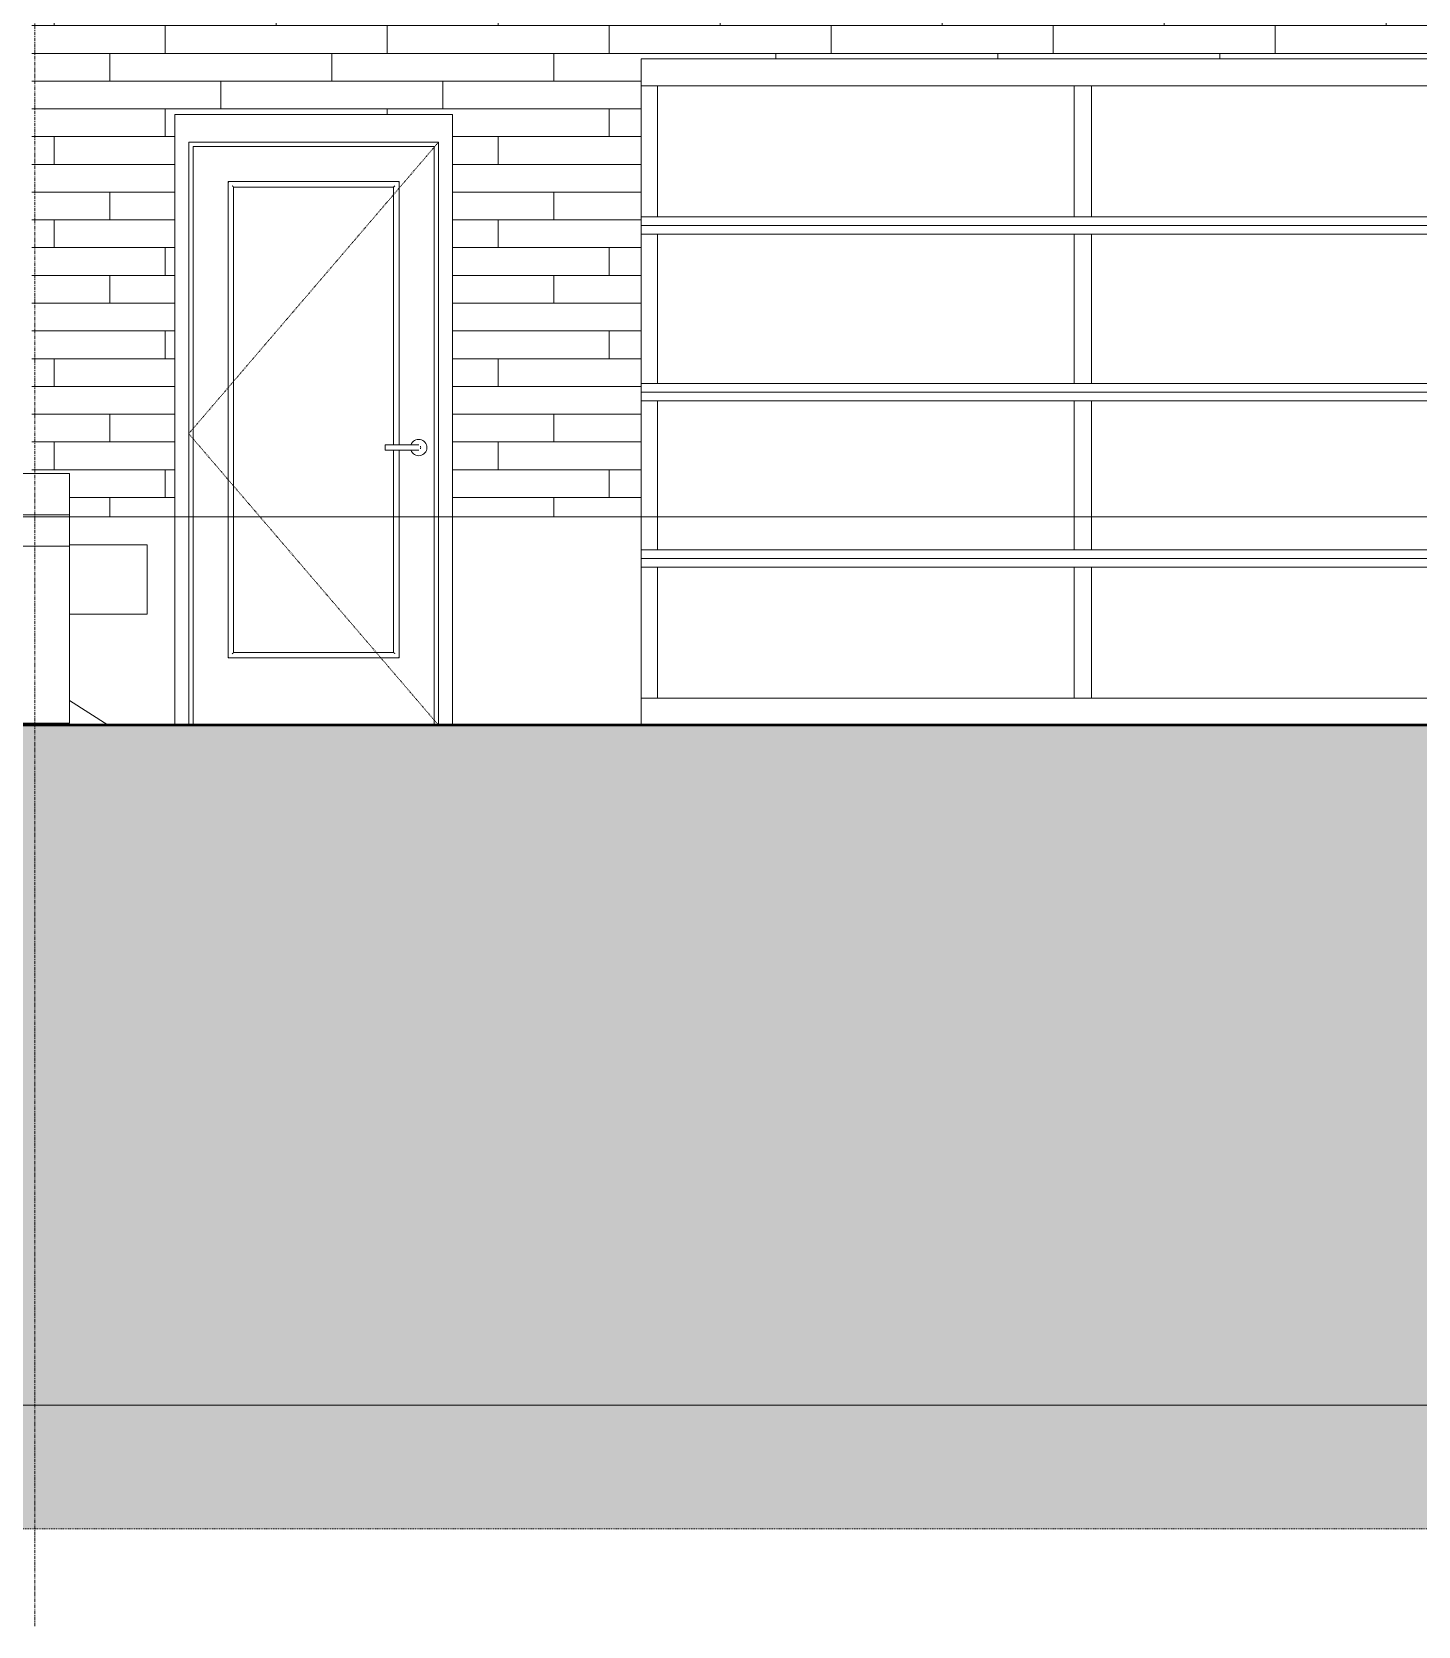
# Model space of a CAD drawing. Header units: inches. Extents: x 1747 to 7619, y -160 to 618.
# Drawn here: x 5356.6 to 5556.5, y -159.8 to 69.9 of the extents above; entities that cross this region are included whole.
import ezdxf

# ---------------------------------------------------------------- set-up
doc = ezdxf.new("R2010")
doc.units = ezdxf.units.IN
doc.header["$MEASUREMENT"] = 0
for name, pattern in [('Aligning Line 1_8_', [0.25, 0.125, -0.125]), ('Dash 1_16_', [0.12499999999999999, 0.06249999999999999, -0.06249999999999999]), ('Grid Line 1_2_', [0.8749999999999999, 0.4999999999999999, -0.125, 0.125, -0.125])]:
    doc.linetypes.add(name, pattern=pattern)
for name, color, linetype, lineweight in [('0-4', 10, 'Continuous', 5), ('A-DOOR', 31, 'Continuous', 13), ('A-DOOR-1', 31, 'Dash 1_16_', 9), ('A-DOOR-2', 31, 'Continuous', 9), ('A-DOOR-FRAM', 31, 'Continuous', 9), ('A-FLOR', 192, 'Continuous', 13), ('A-FLOR-LEVL-1', 51, 'Grid Line 1_2_', 9), ('A-WALL', 113, 'Continuous', 13), ('A-WALL-PATT-1', 111, 'Continuous', 9), ('C-TOPO', 7, 'Continuous', 9), ('C-TOPO-1', 250, 'Continuous', 50), ('E-LITE-EQPM', 33, 'Continuous', 9), ('G-ANNO-SYMB', 111, 'Aligning Line 1_8_', 9), ('G-ANNO-SYMB-2', 147, 'Aligning Line 1_8_', 9), ('S-FNDN', 32, 'Continuous', 13), ('S-GRID-1', 1, 'Grid Line 1_2_', 9)]:
    doc.layers.add(name, color=color, linetype=linetype, lineweight=lineweight)

# ---------------------------------------------------------------- blocks, each defined once
blk = doc.blocks.new('CTR - 2nd Phase_rvt-2-BUILDING ELEVATION - NORTH')
at = {"layer": 'A-FLOR-LEVL-1'}
for p, q in [((-12558.48130051897, 0), (-9609.49031868943, 0)), ((-12558.48130051897, -30), (-9609.49031868943, -30)), ((-12558.48130051897, -128), (-9609.49031868943, -128))]:
    blk.add_line(p, q, dxfattribs=at)
blk = doc.blocks.new('CTR  - Topography_rvt-2-BUILDING ELEVATION - NORTH')
at = {"layer": 'C-TOPO'}
h = blk.add_hatch(dxfattribs=at)
h.set_pattern_fill('FP_44', color=256, style=0, pattern_type=2)
h.set_pattern_definition([(0, (12, 0), (24, 24), [24, -24]), (0, (12, 9), (24, 24), [24, -24]), (0, (12, 18), (24, 24), [24, -24]), (90, (15, 21), (-24, 24), [24, -24]), (90, (24, 21), (-24, 24), [24, -24]), (90, (33, 21), (-24, 24), [24, -24])])
h.paths.add_polyline_path([(-11081.58449779738, -145.9079970698573), (-9706.160706436009, -145.9079970698573), (-9706.160706436009, 4.736169178929116), (-9718.023401593191, 4.577014682502976), (-9757.957876130073, 2.291133192276788), (-9768.942452025285, 2.196965618348372), (-9792.274206436008, 0.09335960926193819), (-9800.810288611367, -1.142004064509251), (-9823.145366759049, -1.142004064514367), (-9826.283827800731, -1.517580826568292), (-9893.344252188172, -4.301857918633117), (-9896.520871825944, -5.013830954274794), (-9915.253331974283, -12.60905296567205), (-9950.417943576294, -20.49046721243974), (-9956.60994335542, -23.00106179769477), (-10060.09511346826, -17.5886446050124), (-10091.20641776954, -21.29239574453663), (-10136.72820643601, -22.07187798353402), (-10165.21549019286, -22.67245243392597), (-10281.96487933466, -24.60088612905588), (-10370.75591958813, -26.58891613290211), (-10412.86606299725, -26.71048327905612), (-10450.41084608333, -27.55111038568668), (-10486.94983204871, -27.59909520345422), (-10517.53678747535, -27.23650604497811), (-10524.96134144911, -27.23926980793476), (-10534.89299721585, -27.12153626249016), (-10585.34842131051, -27.5352488954154), (-10642.58937642445, -27.25994412709269), (-10678.14875627488, -26.98436988889466), (-10825.63620643601, -29.97129135009913), (-10890.22133143601, -30), (-12461.79270643601, -30), (-12461.79270643601, -145.9079970698573), (-11083.97670643601, -145.9079970698573)], flags=0)
at = {"layer": 'A-FLOR-LEVL-1'}
for p, q in [((-12558.48130051897, 0), (-9609.49031868943, 0)), ((-12558.48130051897, -128), (-9609.49031868943, -128))]:
    blk.add_line(p, q, dxfattribs=at)
at = {"layer": 'C-TOPO'}
for p, q in [((-11842.18939610942, -26.44044592353736), (-11836.58935546764, -30)), ((-11845.43115234259, -30), (-11874.88403320197, -30)), ((-11836.75341796759, -30), (-11845.43115234259, -30)), ((-11836.75341796759, -30), (-11785.58789062384, -30)), ((-11775.40136718634, -30), (-11785.58789062384, -30)), ((-11775.40136718634, -30), (-11758.28686523322, -30)), ((-11758.28686523322, -30), (-11650.60839843634, -30)), ((-11650.60839843634, -30), (-11637.82836913947, -30))]:
    blk.add_line(p, q, dxfattribs=at)
at = {"layer": 'C-TOPO-1'}
for p, q in [((-11845.43162547575, -30.0000000000005), (-11874.88395615854, -30.00000000000039)), ((-11836.75359264786, -30.00000000000053), (-11845.43162547575, -30.0000000000005)), ((-11785.5880917137, -30.0000000000004), (-11836.75359264786, -30.00000000000053)), ((-11775.40127026596, -30.00000000000044), (-11785.5880917137, -30.0000000000004)), ((-11758.28671650937, -30.00000000000023), (-11775.40127026596, -30.00000000000044)), ((-11650.60886656369, -30.00000000000014), (-11758.28671650937, -30.00000000000023)), ((-11637.82875708202, -30.00000000000011), (-11650.60886656369, -30.00000000000014))]:
    blk.add_line(p, q, dxfattribs=at)
at = {"layer": 'G-ANNO-SYMB-2'}
blk.add_line((-9742.879260107975, 3.462741797940045e-11), (-12461.792706436, 4.428693897164462e-11), dxfattribs=at)
blk = doc.blocks.new('CTR - 1st Phase - Common Walls_rvt-2-BUILDING ELEVATION - NORTH')
at = {"layer": 'A-FLOR-LEVL-1'}
for p, q in [((-12558.48130051897, 0), (-9609.49031868943, 0)), ((-12558.48130051897, -30), (-9609.49031868943, -30)), ((-12558.48130051897, -128), (-9609.49031868943, -128))]:
    blk.add_line(p, q, dxfattribs=at)
at = {"layer": 'G-ANNO-SYMB-2'}
blk.add_line((-9706.160706436, 3.449756028732896e-11), (-12461.792706436, 4.428753178746933e-11), dxfattribs=at)
blk = doc.blocks.new('Door-Sectional_Model3502_Comcl_Amarr - one-1908623-BUILDING ELEVATION - NORTH')
at = {"layer": 'A-DOOR'}
for p, q in [((-11757.41439610943, 62.12500000000036), (-11759.78939610943, 62.12500000000036)), ((-11759.78939610943, 62.12500000000075), (-11567.78939610943, 62.12500000000075)), ((-11757.41439610943, 43.25000000000144), (-11757.41439610943, 62.12500000000036)), ((-11697.37272944276, 62.12500000000124), (-11694.87272944276, 62.12500000000124)), ((-11697.37272944276, 62.12500000000124), (-11697.37272944276, 43.25000000000109)), ((-11694.87272944276, 62.12500000000124), (-11694.87272944276, 43.25000000000109)), ((-11632.70606277609, 62.12500000000147), (-11630.20606277609, 62.12500000000147)), ((-11632.70606277609, 62.12500000000147), (-11632.70606277609, 43.25000000000128)), ((-11630.20606277609, 62.12500000000147), (-11630.20606277609, 43.25000000000128)), ((-11570.16439610944, 43.24999999999905), (-11570.16439610944, 62.12499999999906)), ((-11567.78939610943, 62.12500000000075), (-11570.11791825734, 62.12500000000075)), ((-11570.11791825734, 62.12500000000075), (-11570.11791825734, 43.25000000000144)), ((-11759.78939610943, 43.25000000000144), (-11757.41439610943, 43.25000000000144)), ((-11567.78939610943, 43.25000000000145), (-11759.78939610943, 43.25000000000145)), ((-11759.78939610943, 41.99999999999758), (-11567.78939610943, 41.99999999999758)), ((-11567.78939610943, 42.00000000000363), (-11759.78939610943, 42.00000000000363)), ((-11694.87272944276, 43.25000000000109), (-11697.37272944276, 43.25000000000109)), ((-11630.20606277609, 43.25000000000128), (-11632.70606277609, 43.25000000000128)), ((-11570.11791825734, 43.25000000000144), (-11567.78939610943, 43.25000000000144)), ((-11757.41439610943, 40.75000000000617), (-11759.78939610943, 40.75000000000617)), ((-11759.78939610943, 40.75000000000656), (-11567.78939610943, 40.75000000000656)), ((-11757.41439610943, 19.25000000000706), (-11757.41439610943, 40.75000000000617)), ((-11697.37272944276, 40.75000000000705), (-11694.87272944276, 40.75000000000705)), ((-11697.37272944276, 40.75000000000705), (-11697.37272944276, 19.25000000000671)), ((-11694.87272944276, 40.75000000000705), (-11694.87272944276, 19.25000000000671)), ((-11632.70606277609, 40.75000000000728), (-11630.20606277609, 40.75000000000728)), ((-11632.70606277609, 40.75000000000728), (-11632.70606277609, 19.2500000000069)), ((-11630.20606277609, 40.75000000000728), (-11630.20606277609, 19.2500000000069)), ((-11570.16439610944, 19.25000000000468), (-11570.16439610944, 40.75000000000487)), ((-11567.78939610943, 40.75000000000656), (-11570.11791825734, 40.75000000000656)), ((-11570.11791825734, 40.75000000000656), (-11570.11791825734, 19.25000000000706)), ((-11759.78939610943, 19.25000000000706), (-11757.41439610943, 19.25000000000706)), ((-11567.78939610943, 19.25000000000706), (-11759.78939610943, 19.25000000000706)), ((-11694.87272944276, 19.25000000000671), (-11697.37272944276, 19.25000000000671)), ((-11630.20606277609, 19.2500000000069), (-11632.70606277609, 19.2500000000069)), ((-11570.11791825734, 19.25000000000706), (-11567.78939610943, 19.25000000000706)), ((-11759.78939610943, 18.00000000000319), (-11567.78939610943, 18.00000000000319)), ((-11567.78939610943, 18.00000000000101), (-11759.78939610943, 18.00000000000101)), ((-11757.41439610943, 16.75000000000354), (-11759.78939610943, 16.75000000000354)), ((-11759.78939610943, 16.75000000000394), (-11567.78939610943, 16.75000000000394)), ((-11757.41439610943, -4.749999999995562), (-11757.41439610943, 16.75000000000354)), ((-11697.37272944276, 16.75000000000442), (-11694.87272944276, 16.75000000000442)), ((-11697.37272944276, 16.75000000000442), (-11697.37272944276, -4.749999999995919)), ((-11694.87272944276, 16.75000000000442), (-11694.87272944276, -4.749999999995919)), ((-11632.70606277609, 16.75000000000465), (-11630.20606277609, 16.75000000000465)), ((-11632.70606277609, 16.75000000000465), (-11632.70606277609, -4.749999999995732)), ((-11630.20606277609, 16.75000000000465), (-11630.20606277609, -4.749999999995732)), ((-11570.16439610944, -4.749999999997949), (-11570.16439610944, 16.75000000000225)), ((-11567.78939610943, 16.75000000000394), (-11570.11791825734, 16.75000000000394)), ((-11570.11791825734, 16.75000000000394), (-11570.11791825734, -4.749999999995562)), ((-11566.50814610943, -14.00000000000275), (-11566.50814610943, 4.2632564145606e-14)), ((-11565.50814610943, 5.861977570020825e-14), (-11565.50814610943, -14.00000000000274)), ((-11566.78939610943, -4.749999999995562), (-11566.78939610943, -1.119104808822158e-13)), ((-11759.78939610943, -4.749999999995562), (-11757.41439610943, -4.749999999995562)), ((-11566.78939610943, -4.749999999995562), (-11759.78939610943, -4.749999999995562)), ((-11759.78939610943, -5.999999999999429), (-11566.78939610943, -5.999999999999429)), ((-11566.78939610943, -6.000000000001976), (-11759.78939610943, -6.000000000001976)), ((-11694.87272944276, -4.749999999995919), (-11697.37272944276, -4.749999999995919)), ((-11630.20606277609, -4.749999999995732), (-11632.70606277609, -4.749999999995732)), ((-11570.11791825734, -4.749999999995562), (-11566.78939610943, -4.749999999995562)), ((-11566.78939610943, -5.999999999999429), (-11566.78939610943, -4.749999999995562)), ((-11566.78939610943, -7.249999999999043), (-11566.78939610943, -6.000000000001976)), ((-11757.41439610943, -7.249999999999438), (-11759.78939610943, -7.249999999999438)), ((-11759.78939610943, -7.249999999999043), (-11566.78939610943, -7.249999999999043)), ((-11757.41439610943, -26.12499999999854), (-11757.41439610943, -7.249999999999438)), ((-11697.37272944276, -7.249999999998564), (-11694.87272944276, -7.249999999998564)), ((-11697.37272944276, -7.249999999998564), (-11697.37272944276, -26.12499999999891)), ((-11694.87272944276, -7.249999999998564), (-11694.87272944276, -26.12499999999891)), ((-11632.70606277609, -7.249999999998329), (-11630.20606277609, -7.249999999998329)), ((-11632.70606277609, -7.249999999998329), (-11632.70606277609, -26.12499999999871)), ((-11630.20606277609, -7.249999999998329), (-11630.20606277609, -26.12499999999871)), ((-11570.16439610944, -26.12500000000093), (-11570.16439610944, -7.250000000000733)), ((-11566.78939610943, -7.249999999999043), (-11570.11791825734, -7.249999999999043)), ((-11570.11791825734, -7.249999999999043), (-11570.11791825734, -26.12499999999854)), ((-11566.78939610943, -14.00000000000283), (-11566.78939610943, -7.249999999999043)), ((-11759.78939610943, -26.12499999999854), (-11757.41439610943, -26.12499999999854)), ((-11567.53939610951, -26.12499999999854), (-11759.78939610943, -26.12499999999854)), ((-11694.87272944276, -26.12499999999891), (-11697.37272944276, -26.12499999999891)), ((-11630.20606277609, -26.12499999999871), (-11632.70606277609, -26.12499999999871)), ((-11570.11791825734, -26.12499999999854), (-11567.53939610951, -26.12499999999854))]:
    blk.add_line(p, q, dxfattribs=at)
blk = doc.blocks.new('Door-Passage-Single-Full_Lite - 1-1903893-BUILDING ELEVATION - NORTH')
at = {"layer": 'A-DOOR'}
for p, q in [((-11794.67443547959, 48.31496062992163), (-11819.30435673943, 48.31496062992163)), ((-11819.30435673943, 48.31496062992163), (-11819.30435673943, -20.31496062992062)), ((-11794.67443547959, 10.380285758382), (-11794.67443547959, 48.31496062992163)), ((-11818.51695516463, 47.52755905511867), (-11795.46183705439, 47.52755905511867)), ((-11818.51695516463, -19.52755905511765), (-11818.51695516463, 47.52755905511867)), ((-11795.46183705439, 47.52755905511867), (-11795.46183705439, 10.38979006688851)), ((-11795.46183705439, 9.60629921259908), (-11795.46183705439, -19.52755905511765)), ((-11794.67443547959, -20.31496062992062), (-11794.67443547959, 9.61971424161879)), ((-11819.30435673943, -20.31496062992062), (-11794.67443547959, -20.31496062992062)), ((-11795.46183705439, -19.52755905511765), (-11818.51695516463, -19.52755905511765))]:
    blk.add_line(p, q, dxfattribs=at)
for points, knots in [([(-11819.30435673942, 48.31496062992133), (-11819.30432626569, 48.31496062992133), (-11819.30301434088, 48.31360273223121), (-11819.29855521082, 48.30917477532618), (-11819.29400982689, 48.30460650963315), (-11819.28825083332, 48.29886788084301), (-11819.28145790152, 48.29205740335327), (-11819.27368324808, 48.28429153622624), (-11819.26651465618, 48.27713451530132), (-11819.2604969513, 48.27107121875579), (-11819.25418526435, 48.26480900064887), (-11819.24277548097, 48.253398009856), (-11819.23264120373, 48.24309184744886), (-11819.22561658194, 48.23622047244101)], [0, 0, 0, 0, 0.1666666666666667, 0.25, 0.3333333333333333, 0.4166666666666666, 0.5, 0.5833333333333333, 0.6666666666666666, 0.7083333333333333, 0.75, 0.8333333333333334, 1, 1, 1, 1]), ([(-11794.67443547958, 48.31496062992133), (-11794.67443547958, 48.31493015618605), (-11794.67579337727, 48.31361823138157), (-11794.68022133417, 48.30915910132066), (-11794.68478959987, 48.30461371739104), (-11794.69052822866, 48.29885472381705), (-11794.69733870615, 48.29206179202), (-11794.70510457327, 48.28428713858527), (-11794.7122615942, 48.27711854667974), (-11794.71832489074, 48.27110084180302), (-11794.72458710885, 48.26478915485175), (-11794.73599809964, 48.25337937147049), (-11794.74630426205, 48.24324509423112), (-11794.75317563706, 48.23622047244101)], [0, 0, 0, 0, 0.1666666666666667, 0.25, 0.3333333333333333, 0.4166666666666666, 0.5, 0.5833333333333333, 0.6666666666666666, 0.7083333333333333, 0.75, 0.8333333333333334, 1, 1, 1, 1]), ([(-11818.71380555832, 47.72440944881898), (-11818.69624400384, 47.70723101129935), (-11818.67093040931, 47.68146567754799), (-11818.63827209871, 47.64886265400011), (-11818.6189122646, 47.62956281675782), (-11818.60444458838, 47.61496715494165), (-11818.59037341874, 47.6009960913576), (-11818.57741271507, 47.58805300291574), (-11818.5657683241, 47.57630382371965), (-11818.55478730952, 47.56539994850091), (-11818.54283365584, 47.55344431647598), (-11818.53145603615, 47.54202370196468), (-11818.52031293095, 47.53095379312836), (-11818.51703134896, 47.52755905511824), (-11818.51695516462, 47.5275590551182)], [0, 0, 0, 0, 0.1666666666666667, 0.25, 0.3333333333333333, 0.375, 0.4166666666666666, 0.5, 0.5416666666666666, 0.5833333333333333, 0.6666666666666666, 0.75, 0.8333333333333334, 1, 1, 1, 1]), ([(-11795.26498666068, 47.72440944881899), (-11795.2821650982, 47.7068478943436), (-11795.30793043195, 47.68153429981528), (-11795.3405334555, 47.64887598920652), (-11795.35983329274, 47.62951615510097), (-11795.37442895456, 47.61504847888275), (-11795.38840001814, 47.60097730923709), (-11795.40134310658, 47.5880166055696), (-11795.41309228578, 47.57637221460567), (-11795.423996161, 47.56539120002311), (-11795.43595179302, 47.55343754634218), (-11795.44737240754, 47.54205992664664), (-11795.45844231637, 47.53091682145153), (-11795.46183705438, 47.52763523945642), (-11795.46183705438, 47.52755905511818)], [0, 0, 0, 0, 0.1666666666666667, 0.25, 0.3333333333333333, 0.375, 0.4166666666666666, 0.5, 0.5416666666666666, 0.5833333333333333, 0.6666666666666666, 0.75, 0.8333333333333334, 1, 1, 1, 1]), ([(-11819.30435673942, -20.31496062992108), (-11819.30435673942, -20.3149301561858), (-11819.30299884173, -20.31361823138131), (-11819.29857088483, -20.30915910132042), (-11819.29400261913, -20.30461371739076), (-11819.28826399034, -20.29885472381676), (-11819.28145351285, -20.29206179201974), (-11819.27368764573, -20.28428713858501), (-11819.2665306248, -20.27711854667945), (-11819.26046732825, -20.27110084180274), (-11819.25420511015, -20.26478915485151), (-11819.24279411936, -20.25337937147008), (-11819.23248795695, -20.24324509423093), (-11819.22561658194, -20.23622047244077)], [0, 0, 0, 0, 0.1666666666666667, 0.25, 0.3333333333333333, 0.4166666666666666, 0.5, 0.5833333333333333, 0.6666666666666666, 0.7083333333333333, 0.75, 0.8333333333333334, 1, 1, 1, 1]), ([(-11818.71380555832, -19.72440944881874), (-11818.6966271208, -19.70684789434335), (-11818.67086178705, -19.68153429981505), (-11818.6382587635, -19.64887598920629), (-11818.61895892626, -19.62951615510072), (-11818.60436326444, -19.61504847888249), (-11818.59039220086, -19.60097730923684), (-11818.57744911242, -19.58801660556937), (-11818.56569993322, -19.57637221460543), (-11818.554796058, -19.56539120002287), (-11818.54284042598, -19.55343754634199), (-11818.53141981146, -19.54205992664639), (-11818.52034990263, -19.53091682145131), (-11818.51695516462, -19.52763523945615), (-11818.51695516462, -19.52755905511796)], [0, 0, 0, 0, 0.1666666666666667, 0.25, 0.3333333333333333, 0.375, 0.4166666666666666, 0.5, 0.5416666666666666, 0.5833333333333333, 0.6666666666666666, 0.75, 0.8333333333333334, 1, 1, 1, 1]), ([(-11795.46183705438, -19.52755905511796), (-11795.46176087004, -19.52755905511796), (-11795.45847928805, -19.53095379312812), (-11795.44733618285, -19.54202370196444), (-11795.43595856316, -19.55344431647583), (-11795.42400490948, -19.56539994850066), (-11795.41302389489, -19.5763038237194), (-11795.40137950393, -19.5880530029156), (-11795.38841880026, -19.60099609135731), (-11795.37434763062, -19.61496715494138), (-11795.3598799544, -19.62956281675761), (-11795.34052012029, -19.64886265399989), (-11795.30786180968, -19.68146567754774), (-11795.28254821515, -19.70723101129911), (-11795.26498666068, -19.72440944881874)], [-1, -1, -1, -1, -0.8333333333333333, -0.75, -0.6666666666666666, -0.5833333333333333, -0.5416666666666666, -0.5, -0.4166666666666666, -0.375, -0.3333333333333333, -0.25, -0.1666666666666667, 0, 0, 0, 0]), ([(-11794.75317563706, -20.23622047244079), (-11794.74615101527, -20.24309184744864), (-11794.73602553504, -20.25339798079913), (-11794.72296232391, -20.26643919061842), (-11794.7152181075, -20.27415912451497), (-11794.70943161668, -20.2799973912922), (-11794.70380078773, -20.28558580837279), (-11794.69733853289, -20.29205741661695), (-11794.69054025627, -20.29886787728904), (-11794.68478269434, -20.30460651058388), (-11794.68023692864, -20.30917477507566), (-11794.67577792584, -20.31360273238111), (-11794.67446595331, -20.31496062992108), (-11794.67443547958, -20.31496062992108)], [-1, -1, -1, -1, -0.8333333333333333, -0.75, -0.6666666666666666, -0.625, -0.5833333333333333, -0.5, -0.4166666666666666, -0.3333333333333333, -0.25, -0.1666666666666667, 0, 0, 0, 0])]:
    blk.add_open_spline(points, degree=3, knots=knots, dxfattribs=at)
at = {"layer": 'A-DOOR-1'}
for p, q in [((-11788.9893961095, 54.00000000000018), (-11824.9893961095, 11.99999999999996)), ((-11824.9893961095, 11.99999999999996), (-11788.9893961095, -29.99999999999989))]:
    blk.add_line(p, q, dxfattribs=at)
at = {"layer": 'A-DOOR-2'}
for p, q in [((-11792.53307229061, 10.39370078740239), (-11796.66693055833, 10.39370078740239)), ((-11796.66693055832, 10.00000000000019), (-11796.66693055832, 10.39370078740177)), ((-11796.66693055832, 9.60629921259861), (-11796.66693055832, 10.00000000000019)), ((-11796.66693055833, 9.60629921259908), (-11792.53307229061, 9.60629921259908))]:
    blk.add_line(p, q, dxfattribs=at)
at = {"layer": 'A-DOOR-2', "flags": 128}
for points in [[(-11791.94252110951, 10.39370078740239), (-11791.94299348747, 10.39370078740239), (-11791.94440986563, 10.39370078740239), (-11791.9467679781, 10.39370078740239), (-11791.9500640524, 10.39370078740239), (-11791.95429281551, 10.39370078740239), (-11791.95944750232, 10.39370078740239), (-11791.96551986641, 10.39370078740239), (-11791.97250019332, 10.39370078740239), (-11791.980377316, 10.39370078740239), (-11791.98913863274, 10.39370078740239), (-11791.99877012729, 10.39370078740239), (-11792.00925639133, 10.39370078740239), (-11792.02058064907, 10.39370078740239), (-11792.03272478411, 10.39370078740239), (-11792.04566936842, 10.39370078740239), (-11792.05939369344, 10.39370078740239), (-11792.07387580316, 10.39370078740239), (-11792.08909252931, 10.39370078740239), (-11792.10501952836, 10.39370078740239), (-11792.12163132053, 10.39370078740239), (-11792.13890133047, 10.39370078740239), (-11792.15680192986, 10.39370078740239), (-11792.17530448157, 10.39370078740239), (-11792.19437938545, 10.39370078740239), (-11792.21399612573, 10.39370078740239), (-11792.23412331981, 10.39370078740239), (-11792.25472876846, 10.39370078740239), (-11792.27577950738, 10.39370078740239), (-11792.29724185986, 10.39370078740239), (-11792.31908149072, 10.39370078740239), (-11792.34126346122, 10.39370078740239), (-11792.36375228492, 10.39370078740239), (-11792.38651198452, 10.39370078740239), (-11792.40950614934, 10.39370078740239), (-11792.43269799362, 10.39370078740239), (-11792.45605041537, 10.39370078740239), (-11792.47952605569, 10.39370078740239), (-11792.50308735857, 10.39370078740239), (-11792.52669663093, 10.39370078740239), (-11792.53307229061, 10.39370078740239)], [(-11792.53307229061, 9.60629921259908), (-11792.50945654208, 9.60629921259908), (-11792.4858785737, 9.60629921259908), (-11792.46237610521, 9.60629921259908), (-11792.43898673553, 9.60629921259908), (-11792.41574788266, 9.60629921259908), (-11792.39269672383, 9.60629921259908), (-11792.36987013595, 9.60629921259908), (-11792.34730463671, 9.60629921259908), (-11792.32503632608, 9.60629921259908), (-11792.30310082862, 9.60629921259908), (-11792.28153323644, 9.60629921259908), (-11792.26036805309, 9.60629921259908), (-11792.23963913834, 9.60629921259908), (-11792.21937965405, 9.60629921259908), (-11792.19962201105, 9.60629921259908), (-11792.18039781737, 9.60629921259908), (-11792.16173782761, 9.60629921259908), (-11792.14367189378, 9.60629921259908), (-11792.12622891752, 9.60629921259908), (-11792.10943680386, 9.60629921259908), (-11792.09332241661, 9.60629921259908), (-11792.07791153536, 9.60629921259908), (-11792.06322881421, 9.60629921259908), (-11792.0492977424, 9.60629921259908), (-11792.03614060667, 9.60629921259908), (-11792.02377845563, 9.60629921259908), (-11792.01223106607, 9.60629921259908), (-11792.00151691137, 9.60629921259908), (-11791.99165313189, 9.60629921259908), (-11791.98265550756, 9.60629921259908), (-11791.97453843267, 9.60629921259908), (-11791.96731489281, 9.60629921259908), (-11791.96099644409, 9.60629921259908), (-11791.95559319469, 9.60629921259908), (-11791.95111378865, 9.60629921259908), (-11791.94756539207, 9.60629921259908), (-11791.94495368163, 9.60629921259908), (-11791.94328283551, 9.60629921259908), (-11791.9425555267, 9.60629921259908)]]:
    blk.add_lwpolyline(points, dxfattribs=at)
at = {"layer": 'A-DOOR-2'}
for centre, radius, start, end in [((-11791.84409591265, 10.00000000000022), 1.181102362205257, 199.5632545646249, 359.9999999999994), ((-11791.84409591265, 10.00000000000022), 1.181102362204722, 359.9999999999995, 160.3656609248504), ((-11791.9425211095, 10.00000000000021), 0.3937007874028495, 74.99999999980922, 90.00000000000136), ((-11791.9425211095, 10.00000000000021), 0.3937007874019269, 269.9999999999996, 285.0000000002253), ((-11791.9425211095, 10.00000000000021), 0.3937007874031434, 7.755464535286347e-13, 30.00000000003286), ((-11791.9425211095, 10.00000000000021), 0.3937007874028495, 329.9999999999868, 0)]:
    blk.add_arc(centre, radius, start, end, dxfattribs=at)
at = {"layer": 'A-DOOR-FRAM'}
for p, q in [((-11824.9893961095, -30.00000000000007), (-11824.9893961095, 54.00000000000018)), ((-11824.9893961095, 54.00000000000018), (-11788.9893961095, 54.00000000000018)), ((-11824.3643961095, -30.00000000000007), (-11824.3643961095, 53.37500000000018)), ((-11824.3643961095, 53.37500000000018), (-11789.6143961095, 53.37500000000018)), ((-11789.6143961095, 53.37500000000018), (-11789.6143961095, -29.99999999999969)), ((-11788.9893961095, 54.00000000000018), (-11788.9893961095, -29.99999999999969))]:
    blk.add_line(p, q, dxfattribs=at)
blk = doc.blocks.new('Pathway_Cooper_McGraw-Edison _BSC-BRC_Round - Pathway_Cooper_McGraw-Edison _BSC-BRC_Round-V40-BUILDING ELEVATION - NORTH')
at = {"layer": 'E-LITE-EQPM'}
for p, q in [((-12125.14779944524, 6.280721827450841), (-12125.14779944524, 0.2807218274505007)), ((-12125.14779944523, 6.280721827450766), (-12121.14779944523, 6.280721827450782)), ((-12121.14779944523, 6.280721827450782), (-12117.14779944523, 6.280721827450798)), ((-12117.14779944524, 0.2807218274505327), (-12117.14779944524, 6.280721827450873)), ((-12121.14779944523, 0.2807218274507725), (-12125.14779944523, 0.2807218274507565)), ((-12125.14779944524, 0.2807218274505007), (-12125.14779944524, -4.219278172549498)), ((-12125.14779944523, 0.2807218274507565), (-12121.14779944523, 0.2807218274507725)), ((-12117.14779944523, 0.2807218274507885), (-12121.14779944523, 0.2807218274507725)), ((-12121.14779944523, 0.2807218274507725), (-12117.14779944523, 0.2807218274507885)), ((-12117.14779944524, -4.219278172549125), (-12117.14779944524, 0.2807218274505327)), ((-12121.14779944523, -4.219278172549221), (-12125.14779944523, -4.219278172549237)), ((-12125.14779944524, -4.219278172549498), (-12125.14779944524, -29.71927817255052)), ((-12125.14779944523, -4.219278172549237), (-12121.14779944523, -4.219278172549221)), ((-12117.14779944523, -4.219278172549205), (-12121.14779944523, -4.219278172549221)), ((-12121.14779944523, -4.219278172549221), (-12117.14779944523, -4.219278172549205)), ((-12117.14779944524, -29.71927817255049), (-12117.14779944524, -4.219278172549125)), ((-12121.14779944523, -29.71927817255043), (-12125.14779944523, -29.71927817255045)), ((-12117.14779944523, -29.71927817255042), (-12121.14779944523, -29.71927817255043))]:
    blk.add_line(p, q, dxfattribs=at)

msp = doc.modelspace()

# ---------------------------------------------------------------- hatches: boundary and pattern name
at = {"layer": 'A-WALL-PATT-1'}
h = msp.add_hatch(dxfattribs=at)
h.set_pattern_fill('FP_47', color=256, style=0, pattern_type=2)
h.set_pattern_definition([(0, (5119.858735217578, -29.2), (0, 4), []), (90, (5119.858735217578, -29.2), (-7.999999999999999, 8), [4, -28]), (90, (5135.858735217578, -25.2), (-7.999999999999999, 8), [4, -28])])
h.paths.add_polyline_path([(5119.896339108036, 0), (5348.633839108157, 0), (5348.633839108164, 109.6250000000002), (5115.546339108125, 109.6250000000002), (5115.546339108125, 35.99999999999999), (5119.896339108036, 35.99999999999999), (5119.896339108036, 0.0140006437085276)], flags=0)
h.paths.add_polyline_path([(5420.586841281569, 0), (5444.446339108144, 0), (5444.446339108144, 66.00000000000067), (5636.446339108144, 66.00000000000067), (5636.446339108144, 0), (5651.333839108136, 0), (5651.291303393855, 109.6250000000002), (5356.633839108163, 109.6250000000002), (5356.633839108155, 6.280721827451997), (5362.046339108159, 6.280721827451997), (5362.046339108159, 0), (5377.246339108069, 0), (5377.246339108067, 58.00000000000045), (5417.246339108069, 58.00000000000045), (5417.246339108069, 0)], flags=0)
h.paths.add_polyline_path([(5133.967561220026, 0.5000000000227373), (5133.967561220026, 85.37500000002295), (5171.99256122003, 85.37500000002295), (5171.99256122003, 0.5000000000227373), (5140.717966281569, 0.5000000000227373)], flags=0)
h.paths.add_polyline_path([(5226.831466281568, 0.5000000000230783), (5194.84633910814, 0.5000000000230783), (5194.84633910814, 85.37500000002329), (5270.896339108142, 85.37500000002329), (5270.896339108142, 0.5000000000234194), (5237.595653781567, 0.5000000000234194)], flags=0)

# ---------------------------------------------------------------- linework, layer by layer
at = {"layer": 'A-FLOR'}
for p, q in [((5362.03969757702, -3.999999999999999), (5373.246339108082, -3.999999999999999)), ((5373.246339108082, -3.999999999999999), (5373.246339108082, -14)), ((5373.246339108082, -14), (5362.046339108168, -14))]:
    msp.add_line(p, q, dxfattribs=at)
at = {"layer": 'A-FLOR-LEVL-1'}
for p, q in [((4646.504434699207, 5.332440543106704e-27), (7593.995416528149, 5.33244054310667e-27)), ((4646.504434699207, -30), (7593.995416528149, -30)), ((4646.504434699207, -128), (7593.995416528149, -128))]:
    msp.add_line(p, q, dxfattribs=at)
at = {"layer": 'A-WALL'}
for p, q in [((5444.446339108155, 0), (5444.446339108155, 66.0000000000002)), ((5444.446339108154, 66.0000000000002), (5636.446339108154, 66.0000000000002)), ((5377.24633910808, 0), (5377.24633910808, 58.00000000000011)), ((5377.24633910808, 58.00000000000011), (5417.24633910808, 58.00000000000011)), ((5417.24633910808, 58.00000000000011), (5417.24633910808, 0)), ((5362.04633910817, 0), (5377.24633910808, 0)), ((5417.24633910808, 0), (5444.446339108155, 0))]:
    msp.add_line(p, q, dxfattribs=at)
at = {"layer": 'G-ANNO-SYMB'}
for p, q in [((7498.075028781579, 3.449756028732896e-11), (4742.443028781578, 4.428753178746933e-11)), ((7497.995416528242, -145.8386732357346), (4742.443028781578, -145.8386732357249))]:
    msp.add_line(p, q, dxfattribs=at)
at = {"layer": 'S-FNDN'}
for p, q in [((5377.24633910808, -30), (5377.24633910808, 4.796163466380676e-14)), ((5417.24633910808, 4.796163466380676e-14), (5417.24633910808, -30)), ((5444.446339108155, -29.99999999999978), (5444.446339108155, 1.598721155460225e-14))]:
    msp.add_line(p, q, dxfattribs=at)
at = {"layer": 'S-GRID-1'}
msp.add_line((5357.046339108208, -159.8355747435265), (5357.046339108208, 470.5000000001494), dxfattribs=at)

# ---------------------------------------------------------------- block references
at = {"layer": '0-4'}
for name in ['CTR - 2nd Phase_rvt-2-BUILDING ELEVATION - NORTH', 'CTR - 1st Phase - Common Walls_rvt-2-BUILDING ELEVATION - NORTH', 'CTR  - Topography_rvt-2-BUILDING ELEVATION - NORTH']:
    msp.add_blockref(name, (17204.23573521758, 0), dxfattribs=at)
at = {"layer": 'A-DOOR'}
for name in ['Door-Sectional_Model3502_Comcl_Amarr - one-1908623-BUILDING ELEVATION - NORTH', 'Door-Passage-Single-Full_Lite - 1-1903893-BUILDING ELEVATION - NORTH']:
    msp.add_blockref(name, (17204.23573521758, 0), dxfattribs=at)
at = {"layer": 'E-LITE-EQPM'}
msp.add_blockref('Pathway_Cooper_McGraw-Edison _BSC-BRC_Round - Pathway_Cooper_McGraw-Edison _BSC-BRC_Round-V40-BUILDING ELEVATION - NORTH', (17479.1941385534, 0), dxfattribs=at)

doc.saveas('drawing.dxf')
